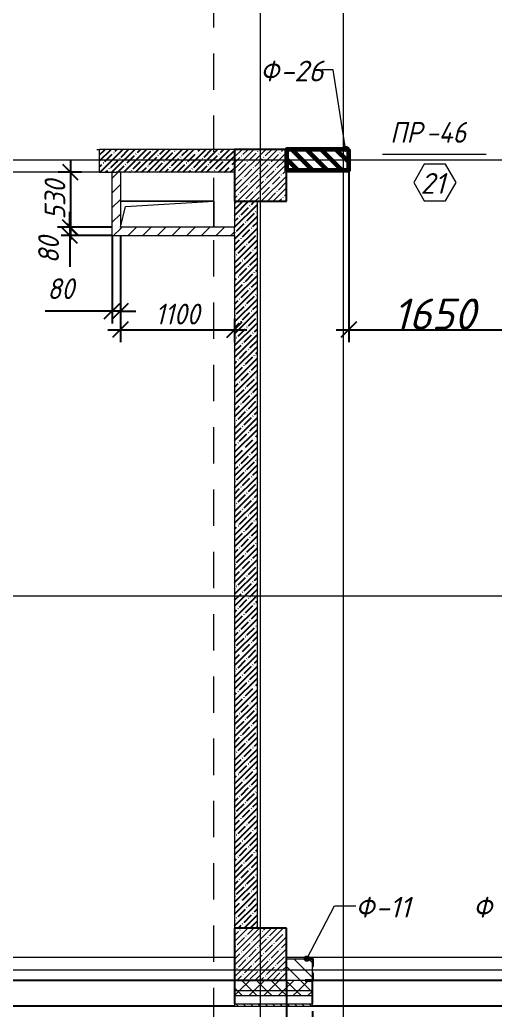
# Model space of a CAD drawing. Header units: millimetres. Extents: x 12986 to 523328, y -9759 to 30092.
# Drawn here: x 440772 to 445352, y -4259 to 5279 of the extents above; entities that cross this region are included whole.
import ezdxf

# ---------------------------------------------------------------- set-up
doc = ezdxf.new("R2010")
doc.units = ezdxf.units.MM
doc.linetypes.add('01 Штриховая _4 мм_', pattern=[600, 350, -250])
for name, color, linetype, lineweight in [('5) Блок ячеистый', 160, 'Continuous', 60), ('A-ANNO-DIMS', 7, 'Continuous', 9), ('A-DETL', 7, 'Continuous', 9), ('A-DOOR-IDEN', 7, 'Continuous', 9), ('A-FLOR', 7, 'Continuous', 9), ('A-GENM', 7, 'Continuous', 9), ('A-GENM-1', 7, 'Continuous', 25), ('A-GENM-IDEN', 7, 'Continuous', 9), ('A-WALL', 7, 'Continuous', 5), ('A-WALL-1', 7, 'Continuous', 25), ('A-WALL-FNSH-1', 7, 'Continuous', 9), ('A-WALL-FNSH-2', 7, 'Continuous', 5), ('A-WALL-PATT-1', 7, 'Continuous', 5), ('A-WALL-PATT-3', 250, 'Continuous', 5), ('G-ANNO-SYMB-1', 7, '01 Штриховая _4 мм_', 9), ('I-WALL', 7, 'Continuous', 5), ('S-COLS', 7, 'Continuous', 9), ('S-COLS-1', 7, 'Continuous', 5), ('S-COLS-2', 7, 'Continuous', 25), ('Оси-1', 7, 'Continuous', 20)]:
    doc.layers.add(name, color=color, linetype=linetype, lineweight=lineweight)
for name, color, linetype, lineweight, true_color in [('A-WALL-2', 7, 'Continuous', 13, 0x000000), ('A-WALL-3', 7, 'Continuous', 5, 0x000000), ('A-WALL-7', 7, 'Continuous', 5, 0x008000), ('A-WALL-FNSH-3', 7, 'Continuous', 13, 0x008000), ('A-WALL-PATT-2', 7, 'Continuous', 5, 0xce0000)]:
    doc.layers.add(name, color=color, linetype=linetype, lineweight=lineweight, true_color=true_color)
doc.styles.add('ISOCPEUR_I_2', font='isocpeui.ttf', dxfattribs={"height": 300})
doc.styles.add('ISOCPEUR_I_3', font='isocpeui.ttf', dxfattribs={"width": 0.9, "height": 200})
doc.styles.add('ISOCPEUR_I_4', font='isocpeui.ttf', dxfattribs={"width": 0.9, "height": 300})
doc.dimstyles.new('ISO-2_0_0_9К_СРЕДНИЙ_1', dxfattribs={"dimscale": 304.8, "dimtxt": 199.196235, "dimasz": 0.492126, "dimexe": 0.393701, "dimexo": 0, "dimgap": 0, "dimtad": 1, "dimdec": 0, "dimzin": 0, "dimdsep": 46, "dimtxsty": 'ISOCPEUR_I_3', "dimblk1": 'OBLIQUE', "dimblk2": 'OBLIQUE', "dimsah": 1, "dimcen": 0.09, "dimdle": 0.393701, "dimazin": 0, "dimtfac": 1, "dimtdec": 4, "dimtix": 1, "dimtmove": 2, "dimatfit": 3, "dimfxl": 1, "dimtvp": 1, "dimtolj": 1, "dimtzin": 0, "dimarcsym": 2})
doc.dimstyles.new('ISO-2_0_0_9К_СРЕДНИЙ_2', dxfattribs={"dimscale": 304.8, "dimtxt": 199.196235, "dimasz": 0.492126, "dimexe": 0.393701, "dimexo": 0, "dimgap": 0, "dimtad": 1, "dimdec": 0, "dimzin": 0, "dimdsep": 46, "dimtxsty": 'ISOCPEUR_I_2', "dimblk1": 'OBLIQUE', "dimblk2": 'OBLIQUE', "dimsah": 1, "dimcen": 0.09, "dimdle": 0.393701, "dimazin": 0, "dimtfac": 1, "dimtdec": 4, "dimtix": 1, "dimtmove": 0, "dimatfit": 3, "dimfxl": 1, "dimtvp": 1, "dimtolj": 1, "dimtzin": 0, "dimarcsym": 2})
doc.dimstyles.new('ISO-2_0_0_9К_СРЕДНИЙ_ФОН', dxfattribs={"dimscale": 304.8, "dimtxt": 199.196235, "dimasz": 0.492126, "dimexe": 0.393701, "dimexo": 0, "dimgap": 0.164042, "dimtad": 1, "dimdec": 0, "dimdsep": 46, "dimtxsty": 'ISOCPEUR_I_3', "dimblk1": 'OBLIQUE', "dimblk2": 'OBLIQUE', "dimsah": 1, "dimcen": 0.09, "dimdle": 0.393701, "dimazin": 0, "dimtfac": 1, "dimtdec": 4, "dimtix": 1, "dimtmove": 1, "dimatfit": 3, "dimfxl": 1, "dimtvp": 1, "dimtfill": 1, "dimtolj": 1, "dimtzin": 0, "dimarcsym": 2})
doc.dimstyles.new('ISO-2_0_0_9К_СРЕДНИЙ_ФОН_1', dxfattribs={"dimscale": 304.8, "dimtxt": 199.196235, "dimasz": 0.492126, "dimexe": 0.393701, "dimexo": 0, "dimgap": 0.164042, "dimtad": 1, "dimdec": 0, "dimdsep": 46, "dimtxsty": 'ISOCPEUR_I_3', "dimblk1": 'OBLIQUE', "dimblk2": 'OBLIQUE', "dimsah": 1, "dimcen": 0.09, "dimdle": 0.393701, "dimazin": 0, "dimtfac": 1, "dimtdec": 4, "dimtix": 1, "dimtmove": 0, "dimatfit": 3, "dimfxl": 1, "dimtvp": 1, "dimtfill": 1, "dimtolj": 1, "dimtzin": 0, "dimarcsym": 2})
pattern_1 = [(45, (395430.81, -3869.25), (-70.71068, 70.71068), []), (135, (395430.81, -3869.25), (-70.71068, -70.71068), [])]
pattern_2 = [(135, (395430.81, -3869.25), (-70.71068, -70.71068), [])]
pattern_3 = [(45, (395430.81, -3869.25), (-57.02463, 57.02463), []), (45, (395487.83, -3869.25), (-57.02463, 57.02463), [100.806, -20.161, 3.353, -16.808])]
pattern_4 = [(45, (395430.81, -3869.25), (-70.71068, 70.71068), [])]

# ---------------------------------------------------------------- blocks, each defined once
blk = doc.blocks.new('AR_Отверстие прямоугольное _в плите_ - AR_Отверстие прямоугольное _в плите_-24548312-АР1_1_Кладочный план 3 этажа')
at = {"layer": 'A-GENM'}
for p, q in [((450, 125), (-450, 125)), ((-400, 75), (450, 125)), ((450, -125), (450, 125)), ((-450, -125), (-400, 75))]:
    blk.add_line(p, q, dxfattribs=at)
blk = doc.blocks.new('Колонна_Несущая_Прямоугольное сечение - Вн_ЖБ_500х500-V71-АР1_1_Кладочный план 3 этажа')
at = {"layer": 'S-COLS-1'}
h = blk.add_hatch(dxfattribs=at)
h.set_pattern_fill('FP_56', color=256, style=0, pattern_type=2)
h.set_pattern_definition([(45, (-47660, -7650), (-57.02463, 57.02463), []), (45, (-47602.975, -7650), (-57.02463, 57.02463), [100.806, -20.161, 3.353, -16.808])])
h.paths.add_polyline_path([(-250, -250), (250, -250), (250, 250), (-250, 250)], flags=0)
at = {"layer": 'S-COLS-2'}
for p, q in [((250, 250), (-250, 250)), ((-250, 250), (-250, -250)), ((250, -250), (250, 250)), ((-250, -250), (250, -250))]:
    blk.add_line(p, q, dxfattribs=at)
blk = doc.blocks.new('Колонна_Несущая_Прямоугольное сечение - Вн_ЖБ_500х500-V76-АР1_1_Кладочный план 3 этажа')
at = {"layer": 'S-COLS-1'}
h = blk.add_hatch(dxfattribs=at)
h.set_pattern_fill('FP_61', color=256, style=0, pattern_type=2)
h.set_pattern_definition([(45, (-47660, -150), (-57.02463, 57.02463), []), (45, (-47602.975, -150), (-57.02463, 57.02463), [100.806, -20.161, 3.353, -16.808])])
h.paths.add_polyline_path([(-250, -250), (250, -250), (250, 250), (-250, 250)], flags=0)
at = {"layer": 'S-COLS-2'}
for p, q in [((250, 250), (-250, 250)), ((-250, 250), (-250, -250)), ((250, -250), (250, 250)), ((-250, -250), (250, -250))]:
    blk.add_line(p, q, dxfattribs=at)
blk = doc.blocks.new('Фахверк_СКБ_Уголок - Ф-11_200х2500 h-28441216-АР1_1_Кладочный план 3 этажа')
at = {"layer": 'A-GENM-1'}
for p, q in [((200, 156), (125, 156)), ((125, 156), (125, 81)), ((131, 81), (131, 150)), ((131, 150), (200, 150)), ((200, 150), (200, 156)), ((125, 81), (131, 81)), ((131, 19), (125, 19)), ((125, 19), (125, -56)), ((131, -50), (131, 19)), ((125, -56), (200, -56)), ((200, -50), (131, -50)), ((200, -56), (200, -50))]:
    blk.add_line(p, q, dxfattribs=at)
blk = doc.blocks.new('Фахверк_СКБ_Уголок - Ф-26_200х3950 h-32688301-АР1_1_Кладочный план 3 этажа')
at = {"layer": 'A-GENM-1'}
for p, q in [((200, 156), (125, 156)), ((125, 156), (125, 81)), ((131, 81), (131, 150)), ((131, 150), (200, 150)), ((200, 150), (200, 156)), ((125, 81), (131, 81)), ((131, 19), (125, 19)), ((125, 19), (125, -56)), ((131, -50), (131, 19)), ((125, -56), (200, -56)), ((200, -50), (131, -50)), ((200, -56), (200, -50))]:
    blk.add_line(p, q, dxfattribs=at)
blk = doc.blocks.new('AAR_СКБ_Марка_Двери_Перемычка и проем - Марка перемычки и проема-25306769-АР1_1_Кладочный план 3 этажа')
at = {"layer": 'A-DOOR-IDEN'}
for p, q in [((-5, 0), (5, 0)), ((-0.968, -0.984), (-1.986, -2.747)), ((1.067, -0.984), (-0.968, -0.984)), ((2.085, -2.747), (1.067, -0.984)), ((-1.986, -2.747), (-0.968, -4.509)), ((1.067, -4.509), (2.085, -2.747)), ((-0.968, -4.509), (1.067, -4.509))]:
    blk.add_line(p, q, dxfattribs=at)
blk = doc.blocks.new('_Oblique')
at = {"color": 0, "linetype": 'ByBlock', "lineweight": -2}
blk.add_line((-0.5, -0.5), (0.5, 0.5), dxfattribs=at)
blk = doc.blocks.new('*D3551')
at = {"layer": 'A-ANNO-DIMS', "color": 0, "lineweight": -2, "transparency": 16777216}
for p, q in [((441260.5, 3930.7), (441260.5, 3160.7)), ((441366.6, 3810.7), (441140.5, 3810.7)), ((441658.8, 3280.7), (441140.5, 3280.7))]:
    blk.add_line(p, q, dxfattribs=at)
at = {"layer": 'Defpoints', "color": 0, "transparency": 16777216}
for p in [(441366.6, 3810.7), (441658.8, 3280.7)]:
    blk.add_point(p, dxfattribs=at)
at = {"layer": 'A-ANNO-DIMS', "color": 0, "lineweight": -2, "transparency": 16777216, "xscale": 150, "yscale": 150, "zscale": 150}
for p, rotation in [((441260.5, 3810.7), 90), ((441260.5, 3280.7), 270)]:
    blk.add_blockref('_Oblique', p, dxfattribs=dict(at, rotation=rotation))
at = {"layer": 'A-ANNO-DIMS', "color": 0, "transparency": 16777216, "insert": (441110.5, 3545.7), "char_height": 200, "width": 455.087, "attachment_point": 5, "rotation": 90, "style": 'ISOCPEUR_I_3', "bg_fill": 3, "box_fill_scale": 1.1, "bg_fill_color": 256, "bg_fill_true_color": 13158600, "bg_fill_transparency": 0}
blk.add_mtext('\\A1;530', dxfattribs=at)
at = {"layer": 'Defpoints', "color": 0, "transparency": 16777216}
blk.add_point((441260.5, 3280.7), dxfattribs=at)
blk = doc.blocks.new('*D3552')
at = {"layer": 'A-ANNO-DIMS', "color": 0, "lineweight": -2, "transparency": 16777216}
for p, q in [((441254.5, 3280.7), (441254.5, 3430.7)), ((441658.8, 3280.7), (441134.5, 3280.7)), ((441254.5, 3280.7), (441254.5, 3200.7)), ((441660.8, 3200.7), (441134.5, 3200.7)), ((441254.5, 3200.7), (441254.5, 2900.7))]:
    blk.add_line(p, q, dxfattribs=at)
at = {"layer": 'Defpoints', "color": 0, "transparency": 16777216}
for p in [(441658.8, 3280.7), (441254.5, 3200.7), (441660.8, 3200.7)]:
    blk.add_point(p, dxfattribs=at)
at = {"layer": 'A-ANNO-DIMS', "color": 0, "lineweight": -2, "transparency": 16777216, "xscale": 150, "yscale": 150, "zscale": 150}
for p, rotation in [((441254.5, 3280.7), 270), ((441254.5, 3200.7), 90)]:
    blk.add_blockref('_Oblique', p, dxfattribs=dict(at, rotation=rotation))
at = {"layer": 'A-ANNO-DIMS', "color": 0, "transparency": 16777216, "insert": (440949.3, 2932.4), "char_height": 200, "width": 303.391, "attachment_point": 1, "rotation": 90, "line_spacing_factor": 1.149209, "style": 'ISOCPEUR_I_3', "bg_fill": 3, "box_fill_scale": 1.1, "bg_fill_color": 256, "bg_fill_true_color": 13158600, "bg_fill_transparency": 0}
blk.add_mtext('\\A1;80', dxfattribs=at)
blk = doc.blocks.new('*D3588')
at = {"layer": 'A-ANNO-DIMS', "color": 0, "lineweight": -2, "transparency": 16777216}
for p, q in [((441660.8, 3200.7), (441660.8, 2352.6)), ((441740.8, 3199.6), (441740.8, 2352.6)), ((441660.8, 2472.6), (441017, 2472.6)), ((441740.8, 2472.6), (441660.8, 2472.6)), ((441740.8, 2472.6), (441890.8, 2472.6))]:
    blk.add_line(p, q, dxfattribs=at)
at = {"layer": 'Defpoints', "color": 0, "transparency": 16777216}
for p in [(441660.8, 3200.7), (441740.8, 3199.6), (441740.8, 2472.6)]:
    blk.add_point(p, dxfattribs=at)
at = {"layer": 'A-ANNO-DIMS', "color": 0, "lineweight": -2, "transparency": 16777216, "xscale": 150, "yscale": 150, "zscale": 150}
blk.add_blockref('_Oblique', (441660.8, 2472.6), dxfattribs=at)
at = {"layer": 'A-ANNO-DIMS', "color": 0, "lineweight": -2, "transparency": 16777216, "xscale": 150, "yscale": 150, "zscale": 150, "rotation": 180}
blk.add_blockref('_Oblique', (441740.8, 2472.6), dxfattribs=at)
at = {"layer": 'A-ANNO-DIMS', "color": 0, "transparency": 16777216, "insert": (441037.2, 2789.2), "char_height": 200, "width": 303.391, "attachment_point": 1, "line_spacing_factor": 1.149209, "style": 'ISOCPEUR_I_3', "bg_fill": 3, "box_fill_scale": 1.1, "bg_fill_color": 256, "bg_fill_true_color": 13158600, "bg_fill_transparency": 0}
blk.add_mtext('\\A1;80', dxfattribs=at)
blk = doc.blocks.new('*D3589')
at = {"layer": 'A-ANNO-DIMS', "color": 0, "lineweight": -2, "transparency": 16777216}
for p, q in [((441740.8, 3199.6), (441740.8, 2174.6)), ((442840.8, 2400.7), (442840.8, 2174.6)), ((441620.8, 2294.6), (442960.8, 2294.6))]:
    blk.add_line(p, q, dxfattribs=at)
at = {"layer": 'Defpoints', "color": 0, "transparency": 16777216}
for p in [(441740.8, 3199.6), (442840.8, 2400.7), (442840.8, 2294.6)]:
    blk.add_point(p, dxfattribs=at)
at = {"layer": 'A-ANNO-DIMS', "color": 0, "lineweight": -2, "transparency": 16777216, "xscale": 150, "yscale": 150, "zscale": 150, "rotation": 180}
blk.add_blockref('_Oblique', (441740.8, 2294.6), dxfattribs=at)
at = {"layer": 'A-ANNO-DIMS', "color": 0, "lineweight": -2, "transparency": 16777216, "xscale": 150, "yscale": 150, "zscale": 150}
blk.add_blockref('_Oblique', (442840.8, 2294.6), dxfattribs=at)
at = {"layer": 'A-ANNO-DIMS', "color": 0, "transparency": 16777216, "insert": (442290.8, 2444.6), "char_height": 200, "width": 514.846, "attachment_point": 5, "style": 'ISOCPEUR_I_3', "bg_fill": 3, "box_fill_scale": 1.1, "bg_fill_color": 256, "bg_fill_true_color": 13158600, "bg_fill_transparency": 0}
blk.add_mtext('\\A1;1100', dxfattribs=at)
blk = doc.blocks.new('*D3590')
at = {"layer": 'A-ANNO-DIMS', "color": 0, "lineweight": -2, "transparency": 16777216}
for p, q in [((443940.8, 3830.7), (443940.8, 2174.6)), ((445590.8, 3830.7), (445590.8, 2174.6)), ((443820.8, 2294.6), (445710.8, 2294.6))]:
    blk.add_line(p, q, dxfattribs=at)
at = {"layer": 'Defpoints', "color": 0, "transparency": 16777216}
for p in [(443940.8, 3830.7), (445590.8, 3830.7), (445590.8, 2294.6)]:
    blk.add_point(p, dxfattribs=at)
at = {"layer": 'A-ANNO-DIMS', "color": 0, "lineweight": -2, "transparency": 16777216, "xscale": 150, "yscale": 150, "zscale": 150, "rotation": 180}
blk.add_blockref('_Oblique', (443940.8, 2294.6), dxfattribs=at)
at = {"layer": 'A-ANNO-DIMS', "color": 0, "lineweight": -2, "transparency": 16777216, "xscale": 150, "yscale": 150, "zscale": 150}
blk.add_blockref('_Oblique', (445590.8, 2294.6), dxfattribs=at)
at = {"layer": 'A-ANNO-DIMS', "color": 0, "transparency": 16777216, "insert": (444765.8, 2444.6), "char_height": 300, "width": 560.814, "attachment_point": 5, "style": 'ISOCPEUR_I_2'}
blk.add_mtext('\\A1;1650', dxfattribs=at)
blk = doc.blocks.new('*D3780')
at = {"layer": 'A-ANNO-DIMS', "color": 0, "lineweight": -2, "transparency": 16777216}
for p, q in [((443340.8, -3969.3), (443340.8, -5339.3)), ((443590.8, -4269.3), (443590.8, -5339.3)), ((443220.8, -5219.3), (443710.8, -5219.3))]:
    blk.add_line(p, q, dxfattribs=at)
at = {"layer": 'Defpoints', "color": 0, "transparency": 16777216}
for p in [(443340.8, -3969.3), (443590.8, -4269.3), (443590.8, -5219.3)]:
    blk.add_point(p, dxfattribs=at)
at = {"layer": 'A-ANNO-DIMS', "color": 0, "lineweight": -2, "transparency": 16777216, "xscale": 150, "yscale": 150, "zscale": 150, "rotation": 180}
blk.add_blockref('_Oblique', (443340.8, -5219.3), dxfattribs=at)
at = {"layer": 'A-ANNO-DIMS', "color": 0, "lineweight": -2, "transparency": 16777216, "xscale": 150, "yscale": 150, "zscale": 150}
blk.add_blockref('_Oblique', (443590.8, -5219.3), dxfattribs=at)
at = {"layer": 'A-ANNO-DIMS', "color": 0, "transparency": 16777216, "insert": (443490.5, -5396.1), "char_height": 200, "width": 455.087, "attachment_point": 1, "line_spacing_factor": 1.149209, "style": 'ISOCPEUR_I_3'}
blk.add_mtext('\\A1;250', dxfattribs=at)

msp = doc.modelspace()

# ---------------------------------------------------------------- hatches: boundary and pattern name
h = msp.add_hatch()
h.set_pattern_fill('FP_4', color=256, style=0, pattern_type=2)
h.set_pattern_definition(pattern_3)
h.paths.add_polyline_path([(441740.80865, 3810.74642), (442840.8086, 3810.74642), (442840.8086, 4030.74642), (441700.80865, 4030.74642), (441700.80865, 3810.74642)], flags=0)
h.paths.add_polyline_path([(439540.80853, 3810.74642), (440120.8086, 3810.74642), (440120.8086, 4030.74642), (438840.80853, 4030.74642), (438840.80853, 3810.74642)], flags=0)
h = msp.add_hatch()
h.set_pattern_fill('FP_4', color=256, style=0, pattern_type=2)
h.set_pattern_definition(pattern_3)
h.paths.add_polyline_path([(441700.80865, 3810.74642), (441700.80865, 4030.74642), (441540.8086, 4030.74642), (441540.8086, 3810.74642)], flags=0)
h.paths.add_polyline_path([(440120.8086, 3810.74642), (440340.8086, 3810.74642), (440340.8086, 4030.74642), (440120.8086, 4030.74642)], flags=0)
h = msp.add_hatch()
h.set_pattern_fill('FP_4', color=256, style=0, pattern_type=2)
h.set_pattern_definition(pattern_3)
h.paths.add_polyline_path([(443060.47926, -3469.25359), (443060.8086, -3469.25359), (443060.8086, 3530.74642), (442840.8086, 3530.74642), (442840.8086, -3469.25359)], flags=0)
at = {"layer": '5) Блок ячеистый'}
h = msp.add_hatch(dxfattribs=at)
h.set_pattern_fill('FP_1', color=256, style=0, pattern_type=2)
h.set_pattern_definition(pattern_2)
h.paths.add_polyline_path([(445659.8086, 3830.74642), (447340.80853, 3830.74642), (447340.80853, 4030.74642), (445590.8086, 4030.74642), (445590.8086, 3830.74642)], flags=0)
h.paths.add_polyline_path([(443871.8086, 3830.74642), (443940.8086, 3830.74642), (443940.8086, 4030.74642), (443340.8086, 4030.74642), (443340.8086, 3830.74642)], flags=0)
at = {"layer": 'A-GENM-IDEN'}
h = msp.add_hatch(color=256, dxfattribs=at)
edge = h.paths.add_edge_path(flags=0)
edge.add_arc((443909.3086, 4036.74642), 25, 0, 360)
h = msp.add_hatch(color=256, dxfattribs=at)
edge = h.paths.add_edge_path(flags=0)
edge.add_arc((443538.47526, -3763.25359), 25, 0, 360)
at = {"layer": 'A-WALL-PATT-1'}
h = msp.add_hatch(dxfattribs=at)
h.set_pattern_fill('FP_1', color=256, style=0, pattern_type=2)
h.set_pattern_definition(pattern_2)
h.paths.add_polyline_path([(446440.80857, -3969.25359), (446440.80857, -3769.25359), (445690.80857, -3769.25359), (445690.80857, -3969.25359), (446371.8086, -3969.25359)], flags=0)
h.paths.add_polyline_path([(443521.8086, -3969.25359), (443590.80857, -3969.25359), (443590.80857, -3769.25359), (443340.80853, -3769.25359), (443340.80853, -3969.25359)], flags=0)
at = {"layer": 'A-WALL-PATT-2'}
h = msp.add_hatch(dxfattribs=at)
h.set_pattern_fill('FP_2', color=256, style=0, pattern_type=2)
h.set_pattern_definition(pattern_1)
h.paths.add_polyline_path([(448082.11296, -4069.25359), (448090.80858, -4069.25359), (448090.28687, -3975.25359), (448021.80861, -3975.25359), (448021.80861, -3969.25359), (447340.80857, -3969.25359), (447340.80857, -4069.25359), (448021.80861, -4069.25359)], flags=0)
h.paths.add_polyline_path([(443582.11294, -4069.25359), (443590.80857, -4069.25359), (443590.28686, -3975.25359), (443521.8086, -3975.25359), (443521.8086, -3969.25359), (442840.80857, -3969.25359), (442840.80857, -4069.25359), (443521.8086, -4069.25359)], flags=0)
h.paths.add_polyline_path([(433631.18262, -4069.25359), (434470.8085, -4069.25359), (434470.8085, -3969.25359), (433420.80853, -3969.25359), (433420.80853, -4069.25359)], flags=0)
h.paths.add_polyline_path([(425240.552, -4069.25359), (425640.80853, -4069.25359), (425640.28682, -3975.25359), (425571.80856, -3975.25359), (425571.80856, -3969.25359), (424640.552, -3969.25359), (424640.552, -4069.25359)], flags=0)
h.paths.add_polyline_path([(416140.80859, -4069.25359), (416140.28685, -3975.25359), (416071.80859, -3975.25359), (416071.80859, -3969.25359), (414859.80865, -3969.25359), (414859.80865, -3975.25359), (414790.80865, -3975.25359), (414790.80865, -4069.25359), (416031.13055, -4069.25359)], flags=0)
h.paths.add_polyline_path([(428440.80853, -4069.25359), (429300.80842, -4069.25359), (429300.80842, -3975.25359), (429231.80845, -3975.25359), (429231.80845, -3969.25359), (428440.80853, -3969.25359)], flags=0)
h.paths.add_polyline_path([(418160.552, -4069.25359), (418160.80873, -4069.25359), (418160.552, -3975.25359)], flags=0)
h.paths.add_polyline_path([(406471.80856, -4069.25359), (406540.80856, -4069.25359), (406540.80856, -3975.25359), (406471.80856, -3975.25359), (406471.80856, -3969.25359), (405859.55199, -3969.25359), (405859.55199, -3975.25359), (405790.55198, -3975.25359), (405790.55198, -4069.25359), (405859.55199, -4069.25359)], flags=0)
h.paths.add_polyline_path([(411040.80852, -4069.25359), (411040.80852, -3975.25359), (410971.80852, -3975.25359), (410971.80852, -3969.25359), (410359.80852, -3969.25359), (410359.80852, -3975.25359), (410290.80852, -3975.25359), (410290.80852, -4069.25359), (410971.80852, -4069.25359)], flags=0)
h.paths.add_polyline_path([(395220.80853, -4069.25359), (399160.80853, -4069.25359), (399160.80853, -3969.25359), (395220.80853, -3969.25359)], flags=0)
h = msp.add_hatch(dxfattribs=at)
h.set_pattern_fill('FP_2', color=256, style=0, pattern_type=2)
h.set_pattern_definition(pattern_1)
h.paths.add_polyline_path([(434470.8085, -4119.25359), (434470.8085, -4069.25359), (433420.80853, -4069.25359), (433420.80853, -4119.25359), (433631.18262, -4119.25359)], flags=0)
h.paths.add_polyline_path([(448090.80858, -4119.25359), (448090.80858, -4069.25359), (447340.80857, -4069.25359), (447340.80857, -4119.25359)], flags=0)
h.paths.add_polyline_path([(425640.80853, -4119.25359), (425640.80853, -4069.25359), (424640.552, -4069.25359), (424640.552, -4119.25359), (425508.08166, -4119.25359)], flags=0)
h.paths.add_polyline_path([(443108.13373, -4119.25359), (443590.80857, -4119.25359), (443590.80857, -4069.25359), (442840.80857, -4069.25359), (442840.80857, -4119.25359)], flags=0)
h.paths.add_polyline_path([(428440.80853, -4119.25359), (429300.80842, -4119.25359), (429300.80842, -4069.25359), (428440.80853, -4069.25359)], flags=0)
h.paths.add_polyline_path([(416031.13055, -4119.25359), (416140.80859, -4119.25359), (416140.80859, -4069.25359), (414790.80865, -4069.25359), (414790.80865, -4119.25359)], flags=0)
h.paths.add_polyline_path([(410615.72992, -4119.25359), (411040.80852, -4119.25359), (411040.80852, -4069.25359), (410290.80852, -4069.25359), (410290.80852, -4119.25359)], flags=0)
h.paths.add_polyline_path([(399160.80853, -4119.25359), (399160.80853, -4069.25359), (395170.80853, -4069.25359), (395170.80853, -4119.25359), (397077.22833, -4119.25359)], flags=0)
h.paths.add_polyline_path([(406540.80856, -4119.25359), (406540.80856, -4069.25359), (405790.55198, -4069.25359), (405790.55198, -4119.25359)], flags=0)
h = msp.add_hatch(dxfattribs=at)
h.set_pattern_fill('FP_3', color=256, style=0, pattern_type=2)
h.set_pattern_definition([(135, (395430.81, -3869.254), (-35.35534, -35.35534), [])])
h.paths.add_polyline_path([(447340.80857, -4219.25359), (448090.80858, -4219.25359), (448090.80858, -4199.25359), (447340.80857, -4199.25359)], flags=0)
h.paths.add_polyline_path([(443590.80857, -4219.25359), (443590.80857, -4199.25359), (442840.80857, -4199.25359), (442840.80857, -4219.25359), (443108.13373, -4219.25359)], flags=0)
h.paths.add_polyline_path([(424640.552, -4219.25359), (425640.80853, -4219.25359), (425640.80853, -4199.25359), (424640.552, -4199.25359)], flags=0)
h.paths.add_polyline_path([(428440.80853, -4219.25359), (429300.80842, -4219.25359), (429300.80842, -4199.25359), (428440.80853, -4199.25359)], flags=0)
h.paths.add_polyline_path([(433420.80853, -4219.25359), (434470.8085, -4219.25359), (434470.8085, -4199.25359), (433420.80853, -4199.25359)], flags=0)
h.paths.add_polyline_path([(414790.80865, -4219.25359), (416140.80859, -4219.25359), (416140.80859, -4199.25359), (414790.80865, -4199.25359)], flags=0)
h.paths.add_polyline_path([(410615.72992, -4219.25359), (411040.80852, -4219.25359), (411040.80852, -4199.25359), (410290.80852, -4199.25359), (410290.80852, -4219.25359)], flags=0)
h.paths.add_polyline_path([(406540.80856, -4219.25359), (406540.80856, -4199.25359), (405790.55198, -4199.25359), (405790.55198, -4219.25359)], flags=0)
h.paths.add_polyline_path([(397077.22833, -4219.25359), (399160.80853, -4219.25359), (399160.80853, -4199.25359), (395070.80853, -4199.25359), (395070.80853, -4219.25359)], flags=0)
at = {"layer": 'A-WALL-PATT-3'}
h = msp.add_hatch(dxfattribs=at)
h.set_pattern_fill('FP_5', color=256, style=0, pattern_type=2)
h.set_pattern_definition(pattern_4)
h.paths.add_polyline_path([(441740.80865, 3200.74642), (441740.80865, 3810.74642), (441660.80865, 3810.74642), (441660.80865, 3200.74642)], flags=0)
h = msp.add_hatch(dxfattribs=at)
h.set_pattern_fill('FP_5', color=256, style=0, pattern_type=2)
h.set_pattern_definition(pattern_4)
h.paths.add_polyline_path([(441740.80865, 3200.74642), (442840.8086, 3200.74642), (442840.8086, 3280.74642), (441740.80865, 3280.74642)], flags=0)

# ---------------------------------------------------------------- linework, layer by layer
at = {"layer": '5) Блок ячеистый'}
msp.add_lwpolyline([(443940.8086, 4030.74642), (443340.8086, 4030.74642), (443340.8086, 3830.74642), (443940.8086, 3830.74642)], close=True, dxfattribs=at)
at = {"layer": 'A-DETL'}
msp.add_line((442840.80857, -4119.25359), (443590.80857, -4119.25359), dxfattribs=at)
at = {"layer": 'A-FLOR'}
for p, q in [((441740.80865, 3530.74642), (442640.80865, 3530.74642)), ((442640.80865, 3530.74642), (442640.80865, 3280.74642))]:
    msp.add_line(p, q, dxfattribs=at)
at = {"layer": 'A-GENM-IDEN'}
for p, q in [((443791.75213, 4798.2335), (443684.96232, 4798.2335)), ((443909.3086, 4036.74642), (443791.75213, 4798.2335)), ((443538.47526, -3763.25359), (443802.28288, -3255.16599)), ((443802.28288, -3255.16599), (444007.75716, -3255.16599))]:
    msp.add_line(p, q, dxfattribs=at)
for centre in [(443909.3086, 4036.74642), (443538.47526, -3763.25359)]:
    msp.add_circle(centre, 25, dxfattribs=at)
at = {"layer": 'A-WALL'}
for p, q in [((442840.80857, -4069.25359), (443590.80857, -4069.25359)), ((442840.80857, -4199.25359), (443590.80857, -4199.25359))]:
    msp.add_line(p, q, dxfattribs=at)
at = {"layer": 'A-WALL-1'}
for p, q in [((439746.8086, -3969.25359), (442840.80853, -3969.25359)), ((442840.80857, -3969.25359), (442840.80857, -4199.25359)), ((443590.80857, -4199.25359), (443590.80857, -3975.25359)), ((443596.8086, -3969.25359), (445684.80855, -3969.25359)), ((442840.80857, -4219.25359), (439740.80857, -4219.25359)), ((445690.8085, -4219.25359), (443590.80857, -4219.25359))]:
    msp.add_line(p, q, dxfattribs=at)
at = {"layer": 'A-WALL-2'}
for p, q in [((443521.8086, -3769.25359), (443340.80853, -3769.25359)), ((443590.80857, -3900.25359), (443590.80857, -3838.25359)), ((443340.80853, -3969.25359), (443521.8086, -3969.25359))]:
    msp.add_line(p, q, dxfattribs=at)
at = {"layer": 'A-WALL-3'}
for p, q in [((441540.8086, 3810.74642), (441540.8086, 4030.74642)), ((442840.8086, 4030.74642), (441540.8086, 4030.74642)), ((441540.8086, 3810.74642), (441700.80865, 3810.74642)), ((442840.8086, 3810.74642), (441740.80865, 3810.74642)), ((442840.8086, 3530.74642), (442840.8086, 3280.74642)), ((443060.8086, -3469.25359), (443060.8086, 3530.74642)), ((442840.8086, 3200.74642), (442840.8086, -3469.25359))]:
    msp.add_line(p, q, dxfattribs=at)
at = {"layer": 'A-WALL-7'}
for p, q in [((441740.80865, 3810.74642), (441700.80865, 3810.74642)), ((442840.8086, 3200.74642), (442840.8086, 3280.74642))]:
    msp.add_line(p, q, dxfattribs=at)
at = {"layer": 'A-WALL-FNSH-1'}
for p, q in [((442840.80857, -4199.25359), (442840.80857, -4219.25359)), ((442840.80857, -4219.25359), (443590.80857, -4219.25359)), ((443590.80857, -4219.25359), (443590.80857, -4199.25359))]:
    msp.add_line(p, q, dxfattribs=at)
at = {"layer": 'A-WALL-FNSH-2'}
for p, q in [((443340.8086, 4030.74642), (443871.8086, 4030.74642)), ((443940.8086, 3899.74642), (443940.8086, 3961.74642)), ((443340.8086, 3830.74642), (443871.8086, 3830.74642))]:
    msp.add_line(p, q, dxfattribs=at)
at = {"layer": 'A-WALL-FNSH-3'}
for p, q in [((441660.80865, 3200.74642), (441660.80865, 3810.74642)), ((441740.80865, 3810.74642), (441740.80865, 3280.74642)), ((442840.8086, 3280.74642), (441740.80865, 3280.74642)), ((441660.80865, 3200.74642), (442840.8086, 3200.74642))]:
    msp.add_line(p, q, dxfattribs=at)
at = {"layer": 'G-ANNO-SYMB-1'}
msp.add_line((442642.02738, -8594.18168), (442642.02738, 26275.69061), dxfattribs=at)
at = {"layer": 'I-WALL'}
for p, q in [((441515.8086, 4030.74642), (441540.8086, 4030.74642)), ((441540.8086, 3810.74642), (440340.8086, 3810.74642)), ((438840.80853, -3749.25359), (442840.80853, -3749.25359)), ((443340.80853, -3749.25359), (447340.80853, -3749.25359))]:
    msp.add_line(p, q, dxfattribs=at)
at = {"layer": 'Оси-1'}
for p, q in [((443090.80852, -8019.25359), (443090.80852, 23354.51362)), ((443890.80852, -8019.25359), (443890.80852, 23354.51362)), ((389220.80855, 3930.74641), (521382.43658, 3930.74641)), ((389220.80855, -269.25359), (521382.43658, -269.25359)), ((389220.80855, -3869.25359), (521382.43658, -3869.25359))]:
    msp.add_line(p, q, dxfattribs=at)

# ---------------------------------------------------------------- block references
at = {"layer": 'A-DOOR-IDEN', "xscale": 99.99999999999993, "yscale": 99.99999999999993, "zscale": 99.99999999999993}
msp.add_blockref('AAR_СКБ_Марка_Двери_Перемычка и проем - Марка перемычки и проема-25306769-АР1_1_Кладочный план 3 этажа', (444765.8086, 3985.64355), dxfattribs=at)
at = {"layer": 'A-GENM'}
msp.add_blockref('AR_Отверстие прямоугольное _в плите_ - AR_Отверстие прямоугольное _в плите_-24548312-АР1_1_Кладочный план 3 этажа', (442190.80865, 3405.74642), dxfattribs=at)
at = {"layer": 'A-GENM-1', "rotation": 180}
for name, p in [('Фахверк_СКБ_Уголок - Ф-26_200х3950 h-32688301-АР1_1_Кладочный план 3 этажа', (444071.8086, 3980.74642)), ('Фахверк_СКБ_Уголок - Ф-11_200х2500 h-28441216-АР1_1_Кладочный план 3 этажа', (443721.8086, -3819.25359))]:
    msp.add_blockref(name, p, dxfattribs=at)
at = {"layer": 'S-COLS'}
for name, p in [('Колонна_Несущая_Прямоугольное сечение - Вн_ЖБ_500х500-V71-АР1_1_Кладочный план 3 этажа', (443090.8086, 3780.74642)), ('Колонна_Несущая_Прямоугольное сечение - Вн_ЖБ_500х500-V76-АР1_1_Кладочный план 3 этажа', (443090.80853, -3719.25359))]:
    msp.add_blockref(name, p, dxfattribs=at)

# ---------------------------------------------------------------- texts
at = {"layer": 'A-DOOR-IDEN', "insert": (444631.91007, 3803.00217), "char_height": 200, "width": 274.177125, "attachment_point": 1, "style": 'ISOCPEUR_I_2'}
msp.add_mtext('21', dxfattribs=at)
at = {"layer": 'A-GENM-IDEN', "char_height": 200, "attachment_point": 1}
for s, insert, width, style in [('\\fISOCPEUR|b0|i1|c204|p34|;\\W.9;Ф', (443089.50777, 4885.84808), 230.886, 'ISOCPEUR_I_2'), ('-26', (443280.00777, 4885.84808), 476.202375, 'ISOCPEUR_I_2'), ('ПР', (444340.02367, 4294.93241), 416.8775, 'ISOCPEUR_I_4'), ('-46', (444683.982, 4294.93241), 561.18125, 'ISOCPEUR_I_4'), ('\\fISOCPEUR|b0|i1|c204|p34|;\\W.9;Ф', (444007.75716, -3167.55141), 230.886, 'ISOCPEUR_I_2'), ('-11', (444198.25716, -3167.55141), 389.620125, 'ISOCPEUR_I_2'), ('\\fISOCPEUR|b0|i1|c204|p34|;\\W.9;Ф', (445140.80857, -3167.55141), 230.886, 'ISOCPEUR_I_2'), ('\\fISOCPEUR|b0|i1|c204|p34|;\\W.9;Ф', (445140.80857, -3167.55141), 230.886, 'ISOCPEUR_I_2')]:
    msp.add_mtext(s, dxfattribs=dict(at, insert=insert, width=width, style=style))

# ---------------------------------------------------------------- dimensions: what is measured, and where the dimension line sits
at = {"layer": 'A-ANNO-DIMS'}
dim = msp.add_linear_dim(base=(445590.8086, 2294.60769), p1=(443940.8086, 3830.74642), p2=(445590.8086, 3830.74642), dimstyle='ISO-2_0_0_9К_СРЕДНИЙ_2', override={"dimpost": '<>', "dimfxl": 1650}, dxfattribs=at)
dim.commit()
dim.dimension.update_dxf_attribs({"geometry": '*D3590', "text_midpoint": (444765.8086, 2444.60769)})
dim = msp.add_linear_dim(base=(443590.80857, -5219.2579), p1=(443340.80853, -3969.25359), p2=(443590.80857, -4269.25359), dimstyle='ISO-2_0_0_9К_СРЕДНИЙ_1', override={"dimpost": '<>', "dimfxl": 390.512507}, dxfattribs=at)
dim.commit()
dim.dimension.update_dxf_attribs({"geometry": '*D3780', "text_midpoint": (443718.0095, -5529.41106), "dimtype": 160})

# ---------------------------------------------------------------- next in the draw order: dimensions: what is measured, and where the dimension line sits
dim = msp.add_linear_dim(base=(441260.54461, 3280.74642), p1=(441366.61063, 3810.74642), p2=(441658.76065, 3280.74642), angle=90, dimstyle='ISO-2_0_0_9К_СРЕДНИЙ_ФОН', override={"dimpost": '<>', "dimfxl": 605.187271}, dxfattribs=at)
dim.commit()
dim.dimension.update_dxf_attribs({"geometry": '*D3551', "text_midpoint": (441110.54461, 3545.74642)})

# ---------------------------------------------------------------- next in the draw order: dimensions: what is measured, and where the dimension line sits
dim = msp.add_linear_dim(base=(441254.49589, 3200.74642), p1=(441658.76065, 3280.74642), p2=(441660.80865, 3200.74642), angle=90, dimstyle='ISO-2_0_0_9К_СРЕДНИЙ_ФОН_1', override={"dimpost": '<>', "dimfxl": 80.02621}, dxfattribs=at)
dim.commit()
dim.dimension.update_dxf_attribs({"geometry": '*D3552', "text_midpoint": (441082.5868, 2900.74642), "dimtype": 160, "text_rotation": 90})

# ---------------------------------------------------------------- next in the draw order: dimensions: what is measured, and where the dimension line sits
dim = msp.add_linear_dim(base=(441740.80865, 2472.56551), p1=(441660.80865, 3200.74642), p2=(441740.80865, 3199.64354), dimstyle='ISO-2_0_0_9К_СРЕДНИЙ_ФОН_1', override={"dimpost": '<>', "dimfxl": 80.007602}, dxfattribs=at)
dim.commit()
dim.dimension.update_dxf_attribs({"geometry": '*D3588', "text_midpoint": (441188.89956, 2472.56551), "dimtype": 160})

# ---------------------------------------------------------------- next in the draw order: dimensions: what is measured, and where the dimension line sits
dim = msp.add_linear_dim(base=(442840.8086, 2294.60769), p1=(441740.80865, 3199.64354), p2=(442840.8086, 2400.67371), dimstyle='ISO-2_0_0_9К_СРЕДНИЙ_ФОН', override={"dimpost": '<>', "dimfxl": 1359.54135}, dxfattribs=at)
dim.commit()
dim.dimension.update_dxf_attribs({"geometry": '*D3589', "text_midpoint": (442290.80862, 2444.60769)})

doc.saveas('drawing.dxf')
